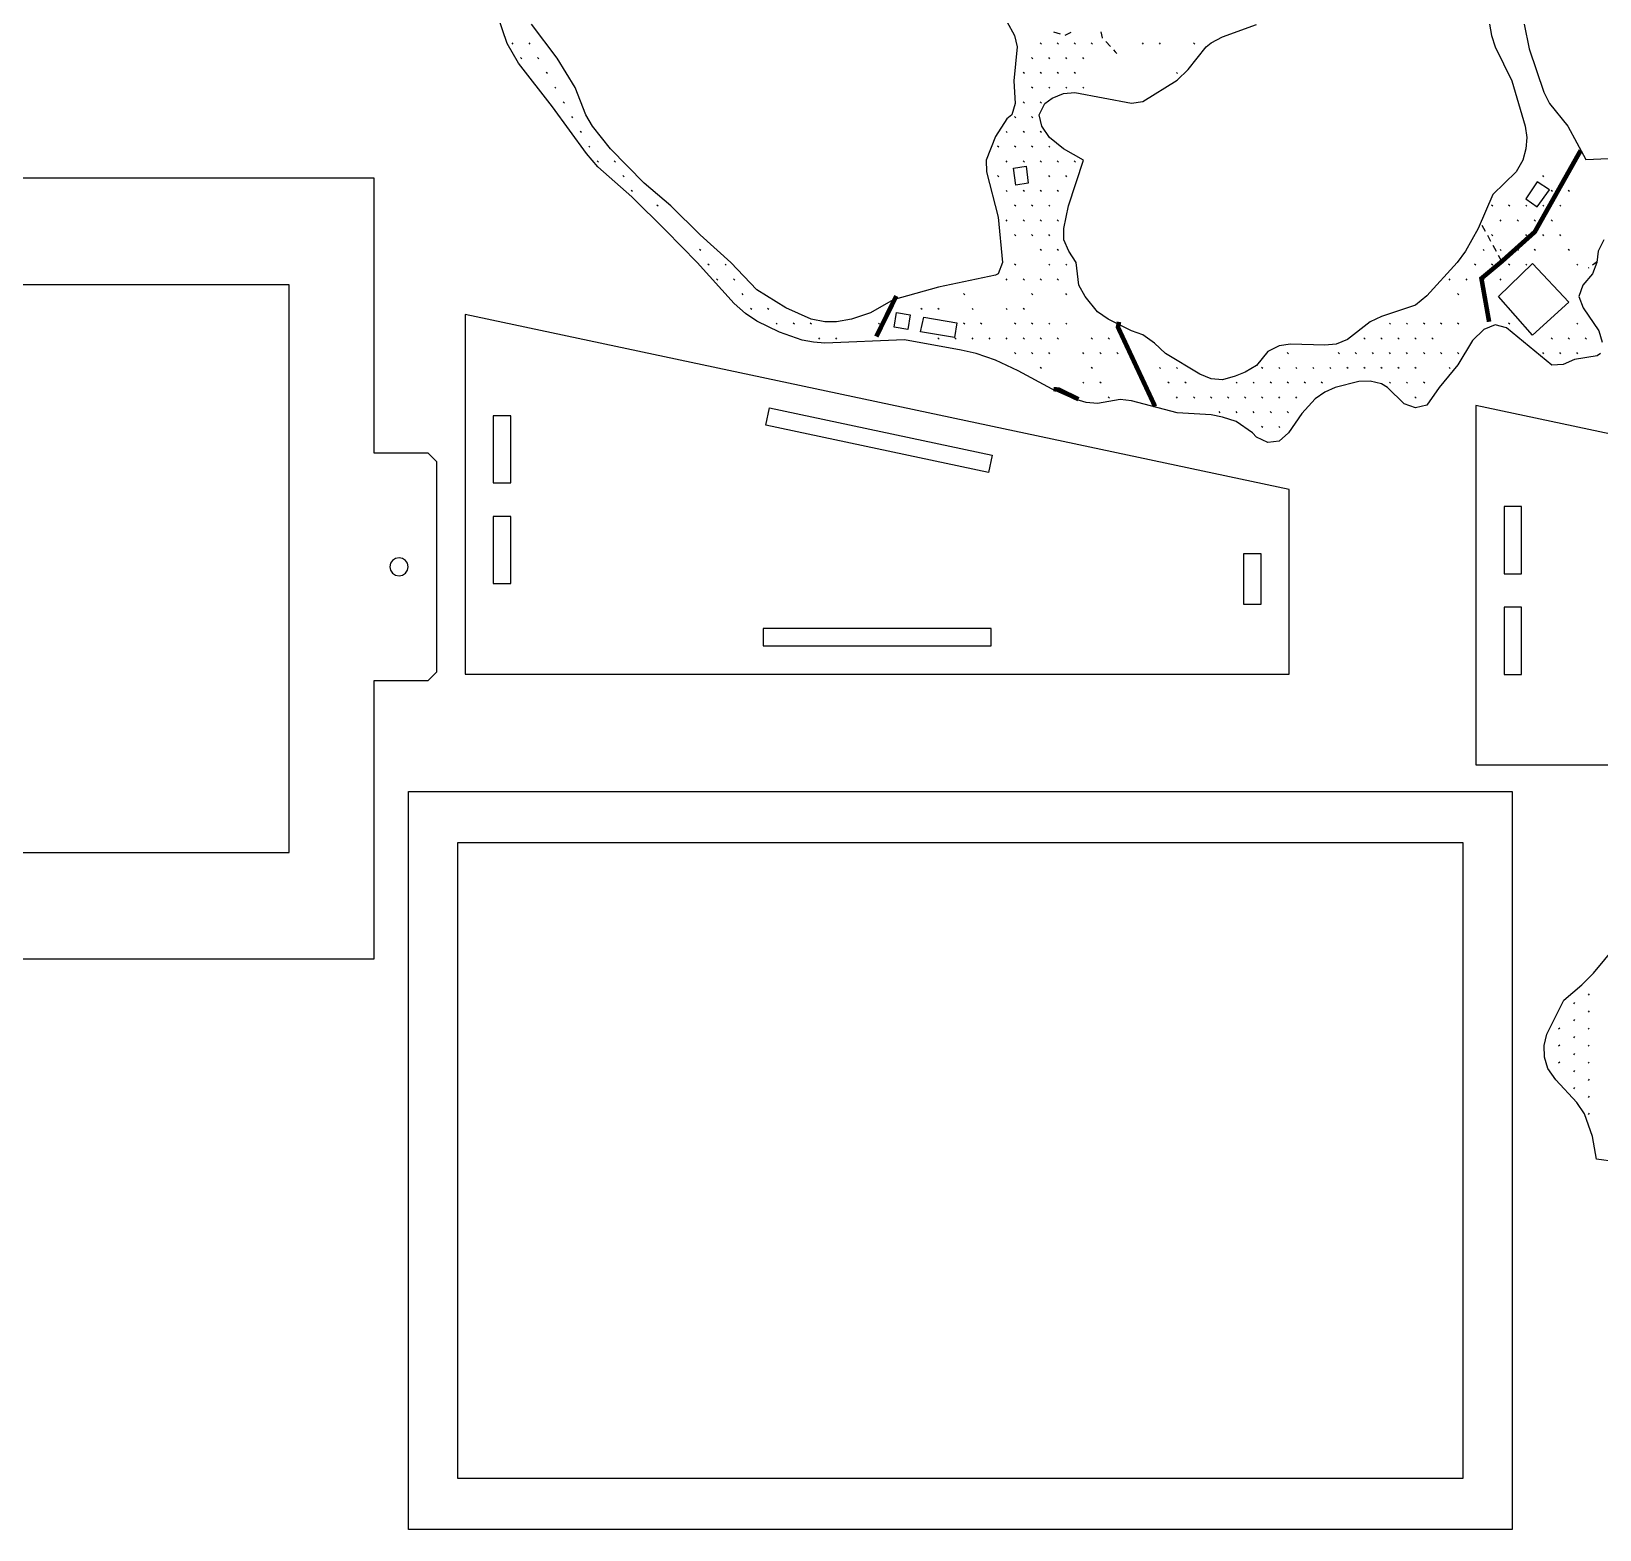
# Model space of a CAD drawing. Header units: millimetres. Extents: x 10 to 1190, y 102 to 890.
# Drawn here: x 635.6 to 911.8, y 108 to 371.9 of the extents above; entities that cross this region are included whole.
import ezdxf

# ---------------------------------------------------------------- set-up
doc = ezdxf.new("R2010")
doc.units = ezdxf.units.MM
for name, color, linetype in [('CUT', 1, 'CONTINUOUS'), ('ETCH', 7, 'CONTINUOUS'), ('SCORE', 5, 'CONTINUOUS')]:
    doc.layers.add(name, color=color, linetype=linetype)

msp = doc.modelspace()

# ---------------------------------------------------------------- linework, layer by layer
at = {"layer": 'CUT'}
for points in [[(911.93, 315.154), (911.366, 314.737), (907.366, 314.063), (905.366, 313.222), (903.366, 313.106), (895.366, 319.663), (893.366, 320.155), (891.366, 319.387), (889.366, 317.442), (886.788, 313.154), (883.545, 309.154), (881.366, 306.016), (879.366, 305.54), (877.366, 306.259), (874.413, 309.154), (873.366, 309.812), (871.366, 310.287), (869.366, 310.185), (865.23, 309.154), (863.366, 308.297), (861.704, 307.154), (859.366, 304.585), (856.986, 301.154), (855.366, 299.666), (853.366, 299.488), (851.366, 300.393), (850.668, 301.154), (847.79, 303.154), (845.366, 303.93), (843.366, 304.338), (837.366, 304.673), (829.366, 306.801), (827.366, 307.008), (823.366, 306.305), (821.366, 306.521), (819.19, 307.154), (815.366, 308.845), (809.366, 312.071), (805.366, 313.94), (802.001, 315.154), (799.366, 315.74), (789.366, 317.538), (775.366, 316.942), (773.366, 317.103), (771.366, 317.507), (767.366, 318.865), (763.366, 320.835), (761.366, 322.173), (759.366, 323.933), (752.872, 331.154), (747.366, 336.819), (741.366, 342.722), (735.366, 348.002), (733.366, 350.329), (727.366, 358.574), (721.366, 366.283), (719.366, 369.713), (716.845, 377.154)], [(898.474, 373.154), (899.366, 368.76), (901.982, 361.154), (902.938, 359.154), (906.161, 355.154), (909.366, 349.327), (913.366, 349.475)], [(912.506, 335.154), (911.551, 333.154), (911.312, 331.154), (910.507, 329.154), (908.849, 327.154), (908.123, 325.154), (908.865, 323.154), (911.645, 319.154), (912.23, 317.154)], [(914.678, 172.762), (911.217, 173.234), (910.538, 177.234), (909.091, 181.234), (907.747, 183.234), (904.078, 187.234), (902.685, 189.234), (902.085, 191.234), (902, 193.234), (902.508, 195.234), (905.495, 201.234), (908.678, 203.937), (910.678, 205.983), (916.678, 213.209)]]:
    msp.add_lwpolyline(points, dxfattribs=at)
for points in [[(501, 208.504), (696, 208.504), (696, 257.571), (705.5, 257.571), (707, 259.071), (707, 296.071), (705.5, 297.571), (696, 297.571), (696, 346), (501, 346), (501, 297.571), (491.5, 297.571), (490, 296.071), (490, 259.071), (491.5, 257.571), (501, 257.571)], [(516, 227.252), (681, 227.252), (681, 327.252), (516, 327.252)], [(712, 322), (712, 258.676), (857.115, 258.676), (857.115, 291.155)], [(716.95, 304.171), (716.95, 292.349), (720.05, 292.349), (720.05, 304.171)], [(765.58, 305.551), (804.803, 297.213), (804.159, 294.181), (764.935, 302.518)], [(890, 306), (890, 242.676), (1035.115, 242.676), (1035.115, 275.155)], [(894.95, 288.171), (894.95, 276.349), (898.05, 276.349), (898.05, 288.171)], [(716.95, 286.449), (716.95, 274.626), (720.05, 274.626), (720.05, 286.449)], [(701.95, 277.571), (701.828, 278.183), (701.481, 278.702), (700.962, 279.049), (700.35, 279.171), (699.738, 279.049), (699.219, 278.702), (698.872, 278.183), (698.75, 277.571), (698.872, 276.958), (699.219, 276.439), (699.738, 276.092), (700.35, 275.971), (700.962, 276.092), (701.481, 276.439), (701.828, 276.958)], [(849.065, 279.848), (849.065, 271), (852.165, 271), (852.165, 279.848)], [(894.95, 270.449), (894.95, 258.626), (898.05, 258.626), (898.05, 270.449)], [(764.507, 266.726), (764.507, 263.626), (804.607, 263.626), (804.607, 266.726)], [(702, 238), (896.4, 238), (896.4, 108), (702, 108)], [(710.7, 229), (887.7, 229), (887.7, 117), (710.7, 117)]]:
    msp.add_lwpolyline(points, close=True, dxfattribs=at)
at = {"layer": 'ETCH'}
for points in [[(816.82, 371.373), (815.669, 371.712)], [(818.688, 371.64), (817.587, 371.163)], [(823.959, 371.793), (824.166, 370.754), (824.262, 370.651)], [(720.472, 369.634), (720.26, 369.846)], [(723.472, 369.634), (723.26, 369.846)], [(813.472, 369.634), (813.26, 369.846)], [(816.472, 369.634), (816.26, 369.846)], [(819.472, 369.634), (819.26, 369.846)], [(822.472, 369.634), (822.26, 369.846)], [(824.806, 370.065), (825.623, 369.185)], [(826.167, 368.599), (826.467, 368.276), (826.766, 367.954)], [(831.472, 369.634), (831.26, 369.846)], [(834.472, 369.634), (834.26, 369.846)], [(840.472, 369.634), (840.26, 369.846)], [(721.972, 367.036), (721.76, 367.248)], [(724.972, 367.036), (724.76, 367.248)], [(726.472, 364.438), (726.26, 364.65)], [(810.472, 364.438), (810.26, 364.65)], [(811.972, 367.036), (811.76, 367.248)], [(813.472, 364.438), (813.26, 364.65)], [(814.972, 367.036), (814.76, 367.248)], [(816.472, 364.438), (816.26, 364.65)], [(817.972, 367.036), (817.76, 367.248)], [(819.472, 364.438), (819.26, 364.65)], [(820.972, 367.036), (820.76, 367.248)], [(837.472, 364.438), (837.26, 364.65)], [(727.972, 361.84), (727.76, 362.052)], [(811.972, 361.84), (811.76, 362.052)], [(814.972, 361.84), (814.76, 362.052)], [(817.972, 361.84), (817.76, 362.052)], [(820.972, 361.84), (820.76, 362.052)], [(729.472, 359.242), (729.26, 359.454)], [(810.472, 359.242), (810.26, 359.454)], [(813.472, 359.242), (813.26, 359.454)], [(730.972, 356.644), (730.76, 356.856)], [(808.972, 356.644), (808.76, 356.856)], [(811.972, 356.644), (811.76, 356.856)], [(732.472, 354.046), (732.26, 354.258)], [(807.472, 354.046), (807.26, 354.258)], [(810.472, 354.046), (810.26, 354.258)], [(813.472, 354.046), (813.26, 354.258)], [(733.972, 351.448), (733.76, 351.66)], [(805.972, 351.448), (805.76, 351.66)], [(808.972, 351.448), (808.76, 351.66)], [(811.972, 351.448), (811.76, 351.66)], [(814.972, 351.448), (814.76, 351.66)], [(735.472, 348.85), (735.26, 349.062)], [(738.472, 348.85), (738.26, 349.062)], [(807.472, 348.85), (807.26, 349.062)], [(810.472, 348.85), (810.26, 349.062)], [(813.472, 348.85), (813.26, 349.062)], [(816.472, 348.85), (816.26, 349.062)], [(819.472, 348.85), (819.26, 349.062)], [(739.972, 346.252), (739.76, 346.464)], [(805.972, 346.252), (805.76, 346.464)], [(814.972, 346.252), (814.76, 346.464)], [(817.972, 346.252), (817.76, 346.464)], [(901.972, 346.252), (901.76, 346.464)], [(741.472, 343.654), (741.26, 343.866)], [(807.472, 343.654), (807.26, 343.866)], [(810.472, 343.654), (810.26, 343.866)], [(813.472, 343.654), (813.26, 343.866)], [(816.472, 343.654), (816.26, 343.866)], [(903.472, 343.654), (903.26, 343.866)], [(906.472, 343.654), (906.26, 343.866)], [(745.972, 341.056), (745.76, 341.268)], [(808.972, 341.056), (808.76, 341.268)], [(811.972, 341.056), (811.76, 341.268)], [(814.972, 341.056), (814.76, 341.268)], [(892.972, 341.056), (892.76, 341.268)], [(895.972, 341.056), (895.76, 341.268)], [(898.972, 341.056), (898.76, 341.268)], [(901.972, 341.056), (901.76, 341.268)], [(904.972, 341.056), (904.76, 341.268)], [(807.472, 338.458), (807.26, 338.67)], [(810.472, 338.458), (810.26, 338.67)], [(813.472, 338.458), (813.26, 338.67)], [(816.472, 338.458), (816.26, 338.67)], [(891.693, 336.621), (891.119, 337.675)], [(894.472, 338.458), (894.26, 338.67)], [(897.472, 338.458), (897.26, 338.67)], [(900.472, 338.458), (900.26, 338.67)], [(903.472, 338.458), (903.26, 338.67)], [(808.972, 335.86), (808.76, 336.072)], [(811.972, 335.86), (811.76, 336.072)], [(814.972, 335.86), (814.76, 336.072)], [(892.651, 334.865), (892.076, 335.919)], [(892.972, 335.86), (892.76, 336.072)], [(898.972, 335.86), (898.76, 336.072)], [(901.972, 335.86), (901.76, 336.072)], [(904.972, 335.86), (904.76, 336.072)], [(753.472, 333.262), (753.26, 333.474)], [(813.472, 333.262), (813.26, 333.474)], [(816.472, 333.262), (816.26, 333.474)], [(891.472, 333.262), (891.26, 333.474)], [(893.609, 333.11), (893.034, 334.163)], [(894.566, 331.354), (893.992, 332.407)], [(894.472, 333.262), (894.26, 333.474)], [(897.472, 333.262), (897.26, 333.474)], [(900.472, 333.262), (900.26, 333.474)], [(906.472, 333.262), (906.26, 333.474)], [(754.972, 330.664), (754.76, 330.876)], [(757.972, 330.664), (757.76, 330.876)], [(808.972, 330.664), (808.76, 330.876)], [(814.972, 330.664), (814.76, 330.876)], [(817.972, 330.664), (817.76, 330.876)], [(889.972, 330.664), (889.76, 330.876)], [(892.972, 330.664), (892.76, 330.876)], [(895.972, 330.664), (895.76, 330.876)], [(898.972, 330.664), (898.76, 330.876)], [(907.972, 330.664), (907.76, 330.876)], [(909.891, 330.237), (909.766, 330.154)], [(911.216, 331.204), (910.966, 330.954), (910.556, 330.68)], [(756.472, 328.066), (756.26, 328.278)], [(759.472, 328.066), (759.26, 328.278)], [(807.472, 328.066), (807.26, 328.278)], [(810.472, 328.066), (810.26, 328.278)], [(813.472, 328.066), (813.26, 328.278)], [(816.472, 328.066), (816.26, 328.278)], [(885.472, 328.066), (885.26, 328.278)], [(888.472, 328.066), (888.26, 328.278)], [(891.472, 328.066), (891.26, 328.278)], [(894.472, 328.066), (894.26, 328.278)], [(760.972, 325.468), (760.76, 325.68)], [(799.972, 325.468), (799.76, 325.68)], [(811.972, 325.468), (811.76, 325.68)], [(817.972, 325.468), (817.76, 325.68)], [(886.972, 325.468), (886.76, 325.68)], [(762.472, 322.87), (762.26, 323.082)], [(765.472, 322.87), (765.26, 323.082)], [(766.972, 320.272), (766.76, 320.484)], [(769.972, 320.272), (769.76, 320.484)], [(772.972, 320.272), (772.76, 320.484)], [(784.972, 320.272), (784.76, 320.484)], [(792.472, 322.87), (792.26, 323.082)], [(795.472, 322.87), (795.26, 323.082)], [(799.972, 320.272), (799.76, 320.484)], [(801.472, 322.87), (801.26, 323.082)], [(802.972, 320.272), (802.76, 320.484)], [(807.472, 322.87), (807.26, 323.082)], [(808.972, 320.272), (808.76, 320.484)], [(810.472, 322.87), (810.26, 323.082)], [(811.972, 320.272), (811.76, 320.484)], [(814.972, 320.272), (814.76, 320.484)], [(817.972, 320.272), (817.76, 320.484)], [(874.972, 320.272), (874.76, 320.484)], [(877.972, 320.272), (877.76, 320.484)], [(880.972, 320.272), (880.76, 320.484)], [(883.972, 320.272), (883.76, 320.484)], [(886.972, 320.272), (886.76, 320.484)], [(895.972, 320.272), (895.76, 320.484)], [(907.972, 320.272), (907.76, 320.484)], [(774.472, 317.674), (774.26, 317.886)], [(777.472, 317.674), (777.26, 317.886)], [(795.472, 317.674), (795.26, 317.886)], [(798.472, 317.674), (798.26, 317.886)], [(801.472, 317.674), (801.26, 317.886)], [(804.472, 317.674), (804.26, 317.886)], [(807.472, 317.674), (807.26, 317.886)], [(810.472, 317.674), (810.26, 317.886)], [(813.472, 317.674), (813.26, 317.886)], [(816.472, 317.674), (816.26, 317.886)], [(822.472, 317.674), (822.26, 317.886)], [(825.472, 317.674), (825.26, 317.886)], [(870.472, 317.674), (870.26, 317.886)], [(873.472, 317.674), (873.26, 317.886)], [(876.472, 317.674), (876.26, 317.886)], [(879.472, 317.674), (879.26, 317.886)], [(882.472, 317.674), (882.26, 317.886)], [(903.472, 317.674), (903.26, 317.886)], [(906.472, 317.674), (906.26, 317.886)], [(909.472, 317.674), (909.26, 317.886)], [(808.972, 315.076), (808.76, 315.288)], [(811.972, 315.076), (811.76, 315.288)], [(814.972, 315.076), (814.76, 315.288)], [(820.972, 315.076), (820.76, 315.288)], [(823.972, 315.076), (823.76, 315.288)], [(826.972, 315.076), (826.76, 315.288)], [(856.972, 315.076), (856.76, 315.288)], [(865.972, 315.076), (865.76, 315.288)], [(868.972, 315.076), (868.76, 315.288)], [(871.972, 315.076), (871.76, 315.288)], [(874.972, 315.076), (874.76, 315.288)], [(877.972, 315.076), (877.76, 315.288)], [(880.972, 315.076), (880.76, 315.288)], [(883.972, 315.076), (883.76, 315.288)], [(886.972, 315.076), (886.76, 315.288)], [(901.972, 315.076), (901.76, 315.288)], [(904.972, 315.076), (904.76, 315.288)], [(907.972, 315.076), (907.76, 315.288)], [(813.472, 312.478), (813.26, 312.69)], [(822.472, 312.478), (822.26, 312.69)], [(834.472, 312.478), (834.26, 312.69)], [(837.472, 312.478), (837.26, 312.69)], [(852.472, 312.478), (852.26, 312.69)], [(855.472, 312.478), (855.26, 312.69)], [(858.472, 312.478), (858.26, 312.69)], [(861.472, 312.478), (861.26, 312.69)], [(864.472, 312.478), (864.26, 312.69)], [(867.472, 312.478), (867.26, 312.69)], [(870.472, 312.478), (870.26, 312.69)], [(873.472, 312.478), (873.26, 312.69)], [(876.472, 312.478), (876.26, 312.69)], [(879.472, 312.478), (879.26, 312.69)], [(885.472, 312.478), (885.26, 312.69)], [(820.972, 309.88), (820.76, 310.092)], [(823.972, 309.88), (823.76, 310.092)], [(835.972, 309.88), (835.76, 310.092)], [(838.972, 309.88), (838.76, 310.092)], [(847.972, 309.88), (847.76, 310.092)], [(850.972, 309.88), (850.76, 310.092)], [(853.972, 309.88), (853.76, 310.092)], [(856.972, 309.88), (856.76, 310.092)], [(859.972, 309.88), (859.76, 310.092)], [(862.972, 309.88), (862.76, 310.092)], [(874.972, 309.88), (874.76, 310.092)], [(877.972, 309.88), (877.76, 310.092)], [(880.972, 309.88), (880.76, 310.092)], [(825.472, 307.282), (825.26, 307.494)], [(837.472, 307.282), (837.26, 307.494)], [(840.472, 307.282), (840.26, 307.494)], [(843.472, 307.282), (843.26, 307.494)], [(846.472, 307.282), (846.26, 307.494)], [(849.472, 307.282), (849.26, 307.494)], [(852.472, 307.282), (852.26, 307.494)], [(855.472, 307.282), (855.26, 307.494)], [(858.472, 307.282), (858.26, 307.494)], [(879.472, 307.282), (879.26, 307.494)], [(844.972, 304.684), (844.76, 304.896)], [(847.972, 304.684), (847.76, 304.896)], [(850.972, 304.684), (850.76, 304.896)], [(853.972, 304.684), (853.76, 304.896)], [(856.972, 304.684), (856.76, 304.896)], [(852.472, 302.086), (852.26, 302.298)], [(855.472, 302.086), (855.26, 302.298)], [(909.966, 202.341), (909.754, 202.128)], [(907.368, 200.841), (907.156, 200.628)], [(909.966, 199.341), (909.754, 199.128)], [(904.77, 196.341), (904.558, 196.128)], [(907.368, 197.841), (907.156, 197.628)], [(909.966, 196.341), (909.754, 196.128)], [(904.77, 193.341), (904.558, 193.128)], [(907.368, 194.841), (907.156, 194.628)], [(909.966, 193.341), (909.754, 193.128)], [(907.368, 191.841), (907.156, 191.628)], [(904.77, 190.341), (904.558, 190.128)], [(907.368, 188.841), (907.156, 188.628)], [(909.966, 190.341), (909.754, 190.128)], [(907.368, 185.841), (907.156, 185.628)], [(909.966, 187.341), (909.754, 187.128)], [(909.966, 184.341), (909.754, 184.128)], [(909.966, 181.341), (909.754, 181.128)]]:
    msp.add_lwpolyline(points, dxfattribs=at)
at = {"layer": 'ETCH', "const_width": 0.8}
for points in [[(908.451, 350.909), (900.366, 336.554), (894.566, 331.354), (890.966, 328.354), (892.32, 320.723)], [(787.926, 325.26), (784.406, 318.114)], [(827.141, 320.704), (826.966, 319.754), (833.494, 305.802)], [(815.6, 308.865), (816.566, 308.754), (820.019, 307.07)]]:
    msp.add_lwpolyline(points, dxfattribs=at)
at = {"layer": 'ETCH'}
for points in [[(811.166, 345.154), (808.966, 344.754), (808.566, 347.754), (810.766, 348.154)], [(900.766, 340.954), (902.966, 343.954), (900.766, 345.354), (898.766, 342.354)], [(893.966, 325.154), (899.966, 330.954), (906.366, 324.154), (899.966, 318.354)], [(790.366, 321.954), (789.966, 319.354), (787.566, 319.754), (787.966, 322.354)], [(798.166, 317.954), (792.166, 318.954), (792.766, 321.554), (798.566, 320.554)]]:
    msp.add_lwpolyline(points, close=True, dxfattribs=at)
at = {"layer": 'SCORE'}
for points in [[(807.366, 373.631), (808.758, 371.154), (809.235, 369.154), (808.605, 363.154), (808.881, 359.154), (808.298, 357.154), (807.366, 356.435), (805.366, 353.34), (803.721, 349.154), (803.821, 347.154), (805.851, 339.154), (806.605, 331.154), (805.852, 329.154), (805.366, 328.926), (795.366, 326.795), (787.366, 324.558), (783.366, 322.275), (780.059, 321.154), (777.366, 320.684), (775.366, 320.714), (772.945, 321.154), (768.466, 323.154), (763.366, 326.368), (758.763, 331.154), (753.366, 336.021), (748.222, 341.154), (743.53, 345.154), (737.568, 351.154), (734.422, 355.154), (733.269, 357.154), (731.366, 361.97), (728.175, 367.154), (723.683, 373.154)], [(892.362, 373.154), (892.718, 371.154), (893.416, 369.154), (896.332, 363.154), (898.652, 355.154), (898.968, 353.154), (898.808, 351.154), (898.287, 349.154), (897.103, 347.154), (892.992, 343.154), (890.404, 337.154), (888.156, 333.154), (886.709, 331.154), (881.366, 325.306), (879.366, 323.664), (873.366, 321.654), (871.366, 320.688), (867.366, 317.592), (865.366, 316.756), (863.366, 316.592), (857.366, 316.796), (855.366, 316.493), (853.366, 315.46), (851.366, 313.007), (849.366, 311.847), (847.574, 311.154), (845.366, 310.48), (843.366, 310.699), (841.366, 311.486), (835.344, 315.154), (833.366, 316.974), (831.366, 318.417), (829.366, 319.136), (825.219, 321.154), (823.366, 322.474), (821.198, 325.154), (820.091, 327.154), (819.625, 331.154), (818.319, 333.154), (817.417, 335.154), (817.41, 337.154), (818.247, 341.154), (820.875, 349.154), (817.366, 351.162), (814.876, 353.154), (813.525, 355.154), (813.074, 357.154), (814.099, 359.154), (815.366, 360.084), (817.366, 360.908), (819.366, 361.083), (829.366, 359.191), (831.366, 359.525), (837.366, 363.292), (839.349, 365.154), (842.509, 369.154), (843.366, 369.871), (845.366, 370.884), (851.366, 373.086)]]:
    msp.add_lwpolyline(points, dxfattribs=at)

doc.saveas('drawing.dxf')
